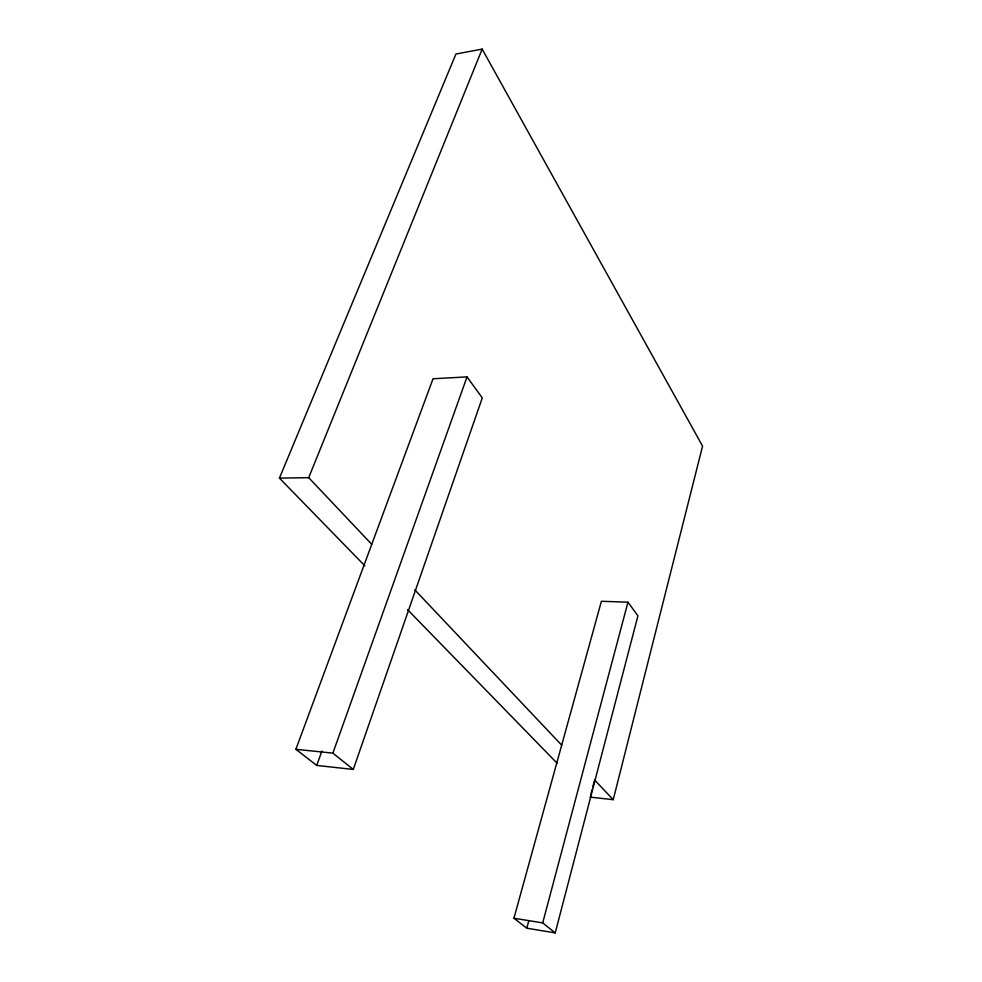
<?xml version="1.0" encoding="UTF-8"?>
<svg xmlns="http://www.w3.org/2000/svg" width="982" height="982" viewBox="0 0 982 982"><rect width="100%" height="100%" fill="white"/><g stroke="black" fill="none" stroke-linecap="round" stroke-linejoin="round"><path stroke-width="1.47" d="M590.121 797.126L613.234 799.679L702.572 446.123L482.162 49.1L455.93 54.035L279.428 478.111L364.838 565.816M590.501 795.641L592.048 789.724M592.821 786.766L594.368 780.85M555.223 932.9L637.919 615.837L627.964 602.187L601.401 601.279L513.93 918.231L526.794 928.199L555.223 932.9L542.702 922.908L513.93 918.231M542.702 922.908L627.964 602.187M526.794 928.199L528.782 920.821M353.275 769.446L482.285 397.906L467.027 376.879L433.037 378.77L295.877 749.303L316.707 765.432L353.275 769.446L332.886 753.133L295.877 749.303M332.886 753.133L467.027 376.879M316.707 765.432L321.875 751.095M371.748 544.323L308.704 477.669L482.162 49.1M279.428 478.111L308.704 477.669M407.555 609.662L557.027 763.137M414.809 589.863L561.692 745.166M594.699 780.076L613.234 799.679"/></g></svg>
